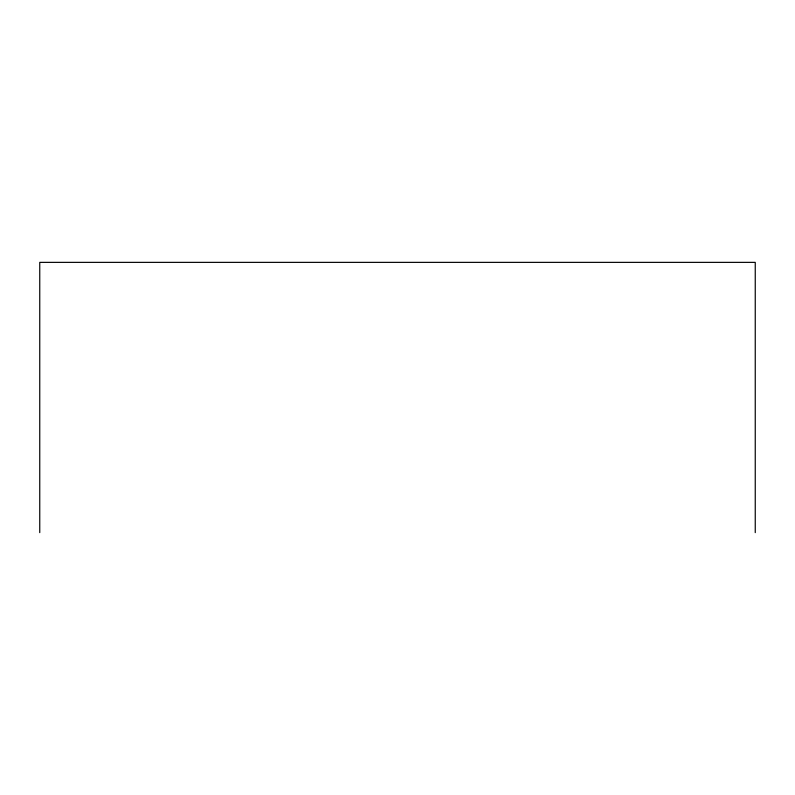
<?xml version="1.0" encoding="UTF-8"?>
<svg xmlns="http://www.w3.org/2000/svg" width="795" height="795" viewBox="0 0 795 795"><rect width="100%" height="100%" fill="white"/><g stroke="black" fill="none" stroke-linecap="round" stroke-linejoin="round"><path stroke-width="1.19" d="M755.25 532.63L755.25 262.37L39.75 262.37L39.75 532.63"/></g></svg>
